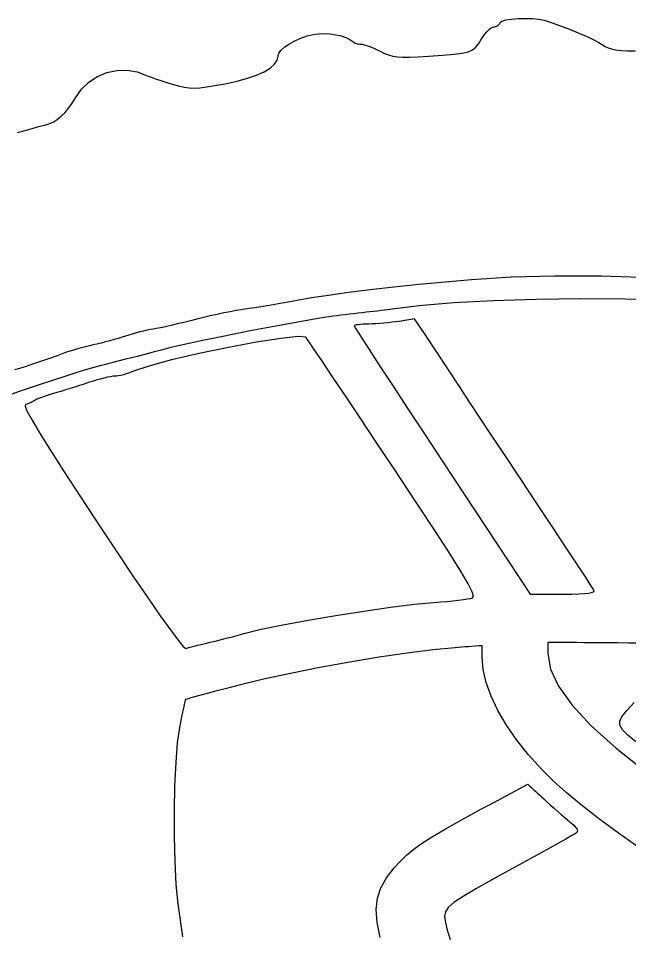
# Model space of a CAD drawing. Extents: x 7 to 348, y 3 to 340.
# Drawn here: x 130.3 to 180.3, y 265.6 to 340.5 of the extents above; entities that cross this region are included whole.
import ezdxf

# ---------------------------------------------------------------- set-up
doc = ezdxf.new("R2010")
doc.units = 0
doc.layers.get('0').update_dxf_attribs({"linetype": 'CONTINUOUS'})

msp = doc.modelspace()

# ---------------------------------------------------------------- linework, layer by layer
at = {"color": 7}
for points in [[(130.251276, 331.163003), (130.682738, 331.287494), (131.095993, 331.404736), (131.48001, 331.511689), (131.823754, 331.60531), (132.116187, 331.682559), (132.346277, 331.740395), (132.502992, 331.775776), (132.842308, 331.873342), (133.181818, 332.029406), (133.517821, 332.240677), (133.846612, 332.503866), (134.164499, 332.815683), (134.467781, 333.172838), (134.752752, 333.57204), (135.015718, 334.010001), (135.500217, 334.70843), (136.106704, 335.289126), (136.808583, 335.743734), (137.579258, 336.063898), (138.392134, 336.241262), (139.22062, 336.267472), (140.038119, 336.134171), (140.818035, 335.833003), (140.938812, 335.778238), (141.116358, 335.708217), (141.342147, 335.625827), (141.607656, 335.533953), (141.904362, 335.435482), (142.223736, 335.333299), (142.557254, 335.230291), (142.896395, 335.129344), (143.425319, 334.980335), (143.872557, 334.874354), (144.280961, 334.811681), (144.69338, 334.792594), (145.152666, 334.817376), (145.70167, 334.886305), (146.383242, 334.999662), (147.240233, 335.157727), (148.203025, 335.363628), (149.05655, 335.597001), (149.79492, 335.854782), (150.412247, 336.133907), (150.902639, 336.431309), (151.260209, 336.743925), (151.479072, 337.068689), (151.553333, 337.402537), (151.621558, 337.638517), (151.812893, 337.895115), (152.10733, 338.15998), (152.484859, 338.420757), (152.925475, 338.665095), (153.409167, 338.88064), (153.915928, 339.055039), (154.425752, 339.175941), (154.871256, 339.229677), (155.340527, 339.240475), (155.81569, 339.211595), (156.278876, 339.146303), (156.712217, 339.047862), (157.097843, 338.919534), (157.41788, 338.764585), (157.654464, 338.586278), (157.70435, 338.545734), (157.76895, 338.507911), (157.845557, 338.473635), (157.931465, 338.443735), (158.023975, 338.419037), (158.120374, 338.400371), (158.21796, 338.388566), (158.314029, 338.384445), (158.428797, 338.372586), (158.579978, 338.338598), (158.761105, 338.284864), (158.965719, 338.213767), (159.187357, 338.127691), (159.419552, 338.029018), (159.655846, 337.920131), (159.889771, 337.803414), (160.241508, 337.631324), (160.571905, 337.500303), (160.911752, 337.407201), (161.291823, 337.348868), (161.742902, 337.322156), (162.295772, 337.323906), (162.981211, 337.350985), (163.83, 337.400235), (165.015728, 337.478023), (165.921357, 337.552767), (166.595126, 337.640233), (167.085272, 337.75619), (167.440037, 337.916407), (167.70766, 338.136649), (167.936378, 338.432686), (168.174433, 338.820284), (168.298376, 339.016194), (168.430157, 339.198961), (168.565731, 339.364584), (168.701065, 339.509064), (168.832115, 339.628401), (168.954845, 339.718594), (169.065214, 339.775643), (169.159185, 339.795548), (169.243812, 339.802747), (169.327398, 339.823383), (169.407784, 339.856008), (169.48281, 339.899175), (169.550311, 339.951437), (169.60813, 340.011347), (169.654104, 340.077459), (169.686074, 340.148325), (169.833423, 340.266095), (170.159257, 340.361232), (170.617538, 340.431437), (171.162232, 340.474411), (171.747307, 340.487856), (172.326723, 340.469472), (172.854448, 340.41696), (173.284444, 340.328021), (173.919746, 340.126175), (174.616356, 339.880408), (175.33795, 339.605913), (176.048218, 339.317883), (176.710848, 339.031512), (177.289516, 338.761995), (177.747916, 338.524524), (178.049727, 338.334294), (178.262413, 338.192378), (178.502592, 338.077876), (178.787854, 337.988172), (179.135792, 337.920647), (179.563999, 337.872685), (180.090061, 337.841666), (180.731578, 337.824976)], [(181.920233, 319.326779), (177.948635, 319.438376), (174.139832, 319.449786), (170.580614, 319.35755), (167.357778, 319.158203), (165.18419, 318.966725), (163.059903, 318.762166), (161.016278, 318.548244), (159.084673, 318.328678), (157.29644, 318.107186), (155.682939, 317.887485), (154.275525, 317.673293), (153.105556, 317.468328), (152.50983, 317.356407), (151.898395, 317.245298), (151.288612, 317.137911), (150.697847, 317.037158), (150.143461, 316.945949), (149.642822, 316.867194), (149.213288, 316.803805), (148.872222, 316.758691), (148.536917, 316.711344), (148.123893, 316.641554), (147.649351, 316.55268), (147.1295, 316.44808), (146.580544, 316.331118), (146.01869, 316.205148), (145.460144, 316.073534), (144.921111, 315.939631), (144.389831, 315.805942), (143.853501, 315.674935), (143.326776, 315.54993), (142.824296, 315.434241), (142.360715, 315.331188), (141.950677, 315.244083), (141.608833, 315.176245), (141.349829, 315.130991), (141.117633, 315.090534), (140.852621, 315.036449), (140.564057, 314.971089), (140.261202, 314.896803), (139.953311, 314.815946), (139.649649, 314.730867), (139.359476, 314.643923), (139.092051, 314.557464), (138.816873, 314.46811), (138.504481, 314.372871), (138.16569, 314.274681), (137.811324, 314.176473), (137.452199, 314.081181), (137.09913, 313.991739), (136.762939, 313.911082), (136.454444, 313.842141), (136.150821, 313.773841), (135.828594, 313.695016), (135.497604, 313.60847), (135.167686, 313.51701), (134.848685, 313.423442), (134.550438, 313.330571), (134.282781, 313.2412), (134.055556, 313.158139), (133.507486, 312.952385), (132.88752, 312.73064), (132.233326, 312.505235), (131.582581, 312.288497), (130.972955, 312.092756), (130.442118, 311.93034), (130.027745, 311.813576)], [(129.761948, 309.819461), (130.527752, 310.082667), (131.991125, 310.582908), (133.243712, 311.003244), (134.335562, 311.358881), (135.316725, 311.665036), (136.237252, 311.936923), (137.147196, 312.189755), (138.096605, 312.438742), (139.13553, 312.699101), (139.592406, 312.812673), (140.079871, 312.93566), (140.582884, 313.064147), (141.086391, 313.194229), (141.575347, 313.321994), (142.034703, 313.443535), (142.449409, 313.55494), (142.804419, 313.652298), (143.763424, 313.883731), (145.278582, 314.209388), (147.171684, 314.594847), (149.264511, 315.005683), (151.378858, 315.407477), (153.336506, 315.765807), (154.959245, 316.046242), (156.068863, 316.214371), (156.352782, 316.249829), (156.673327, 316.289001), (157.019504, 316.330595), (157.380316, 316.373321), (157.744764, 316.41588), (158.101857, 316.456983), (158.440591, 316.495337), (158.749975, 316.529647), (159.047838, 316.562983), (159.353555, 316.598546), (159.658445, 316.635237), (159.95383, 316.67196), (160.23102, 316.707617), (160.481343, 316.741111), (160.696108, 316.771343), (160.866641, 316.797218), (163.078722, 317.071702), (165.878521, 317.294329), (169.112173, 317.461747), (172.625811, 317.570606), (176.265572, 317.617553), (179.877585, 317.599237), (183.307987, 317.512308)], [(177.34339, 293.847179), (177.15436, 294.13695), (176.693254, 294.83694), (175.990524, 295.901107), (175.076623, 297.283406), (173.982005, 298.937796), (172.737128, 300.818228), (171.37244, 302.878662), (169.9184, 305.073056), (169.01624, 306.434281), (168.114077, 307.795507), (167.211917, 309.156735), (166.309754, 310.517961), (165.407594, 311.879186), (164.505434, 313.240414), (163.603271, 314.60164), (162.701111, 315.962865), (162.542361, 315.938086), (162.383611, 315.913307), (162.224861, 315.888528), (162.066111, 315.863749), (161.907361, 315.83897), (161.748611, 315.814191), (161.589861, 315.789412), (161.431111, 315.764632), (161.151514, 315.724373), (160.843349, 315.685988), (160.516748, 315.65038), (160.181838, 315.618444), (159.848745, 315.591097), (159.527598, 315.569196), (159.22853, 315.553674), (158.961667, 315.545433), (158.720722, 315.538547), (158.495944, 315.526948), (158.29225, 315.511256), (158.11456, 315.492093), (157.96779, 315.47008), (157.856865, 315.445837), (157.786702, 315.420014), (157.762234, 315.393203), (157.908876, 315.144856), (158.329156, 314.48408), (158.993603, 313.456021), (159.872753, 312.105825), (160.937135, 310.478633), (162.15728, 308.61959), (163.503717, 306.573843), (164.946982, 304.386536), (165.845075, 303.027117), (166.743168, 301.6677), (167.641262, 300.308281), (168.539355, 298.948862), (169.437451, 297.589442), (170.335544, 296.230026), (171.233637, 294.870607), (172.13173, 293.511187), (172.470439, 293.511187), (172.809151, 293.511187), (173.14786, 293.511187), (173.486572, 293.511187), (173.825281, 293.511187), (174.163993, 293.511187), (174.502702, 293.511187), (174.841414, 293.511187), (175.5364, 293.515336), (176.10805, 293.528403), (176.563429, 293.551348), (176.909595, 293.585098), (177.153612, 293.630621), (177.302544, 293.688855), (177.363453, 293.760756), (177.34339, 293.847179)], [(145.908889, 289.560849), (146.249497, 289.641918), (146.622934, 289.733124), (147.017037, 289.831351), (147.419661, 289.933496), (147.818644, 290.036445), (148.201834, 290.137091), (148.557079, 290.232321), (148.872222, 290.319028), (150.180167, 290.638117), (151.939608, 291.000682), (154.012606, 291.38422), (156.261232, 291.766221), (158.547551, 292.124184), (160.73363, 292.435596), (162.681536, 292.677954), (164.253333, 292.828754), (164.801931, 292.871646), (165.333093, 292.918687), (165.833806, 292.968341), (166.291062, 293.019076), (166.691855, 293.069363), (167.023169, 293.117671), (167.271996, 293.162465), (167.425325, 293.202213), (167.500698, 293.346068), (167.397393, 293.707258), (167.078725, 294.346125), (166.508007, 295.322998), (165.648547, 296.698221), (164.463662, 298.532127), (162.916661, 300.885053), (160.97086, 303.817339), (159.571744, 305.91828), (158.258866, 307.886681), (157.061507, 309.678855), (156.008945, 311.251123), (155.130463, 312.559802), (154.45534, 313.561208), (154.012849, 314.211662), (153.832278, 314.46748), (153.20082, 314.522096), (151.777816, 314.369602), (149.797973, 314.056245), (147.496002, 313.628267), (145.10661, 313.131914), (142.864504, 312.613427), (141.004392, 312.119052), (139.76098, 311.695033), (139.562425, 311.613894), (139.353253, 311.538199), (139.139761, 311.469603), (138.928229, 311.409763), (138.724953, 311.360337), (138.536223, 311.322982), (138.368323, 311.29936), (138.227548, 311.29112), (138.073624, 311.280367), (137.868042, 311.249562), (137.619732, 311.200856), (137.337628, 311.136414), (137.03066, 311.058396), (136.707764, 310.968957), (136.377866, 310.870264), (136.049901, 310.764473), (135.708398, 310.651113), (135.339695, 310.530725), (134.955449, 310.406991), (134.567312, 310.283592), (134.186933, 310.164209), (133.825968, 310.052522), (133.49607, 309.952218), (133.208889, 309.86697), (132.948014, 309.788368), (132.693503, 309.707111), (132.451726, 309.62554), (132.22905, 309.546001), (132.031839, 309.470843), (131.866459, 309.402409), (131.739279, 309.343044), (131.656667, 309.295094), (131.590957, 309.252654), (131.512225, 309.209079), (131.423438, 309.165608), (131.327567, 309.123481), (131.227582, 309.08393), (131.12645, 309.048201), (131.027145, 309.017529), (130.932634, 308.993145), (130.906274, 308.83829), (131.078961, 308.413779), (131.464708, 307.696633), (132.077531, 306.663872), (132.93145, 305.292523), (134.040488, 303.559605), (135.418655, 301.442143), (137.079979, 298.917154), (138.493161, 296.789853), (139.785626, 294.868315), (140.939647, 293.177714), (141.937509, 291.74322), (142.761485, 290.590001), (143.393857, 289.743236), (143.816903, 289.228087), (144.0129, 289.069732), (144.113634, 289.102792), (144.268853, 289.147972), (144.470783, 289.203265), (144.711643, 289.26665), (144.98366, 289.336116), (145.279056, 289.409646), (145.590057, 289.485228), (145.908889, 289.560849)], [(181.18989, 272.686791), (179.339147, 274.000245), (177.715311, 275.201648), (176.298487, 276.30608), (175.068786, 277.328624), (174.006315, 278.284373), (173.091181, 279.188407), (172.005916, 280.389446), (171.041492, 281.602253), (170.205259, 282.813029), (169.50458, 284.007983), (168.946802, 285.173321), (168.539284, 286.295248), (168.289379, 287.359968), (168.204444, 288.353689), (168.204444, 288.472318), (168.204444, 288.590945), (168.204444, 288.709574), (168.204444, 288.828201), (168.204444, 288.946827), (168.204444, 289.065456), (168.204444, 289.184083), (168.204444, 289.302712), (167.931042, 289.281884), (167.657639, 289.261056), (167.384236, 289.240228), (167.110833, 289.2194), (166.837431, 289.198572), (166.564028, 289.177744), (166.290625, 289.156916), (166.017222, 289.136088), (164.186159, 288.960715), (162.090997, 288.698294), (159.806327, 288.361814), (157.406732, 287.964276), (154.966794, 287.51867), (152.561104, 287.037989), (150.264244, 286.53523), (148.1508, 286.023386), (147.330391, 285.812049), (146.56201, 285.612264), (145.862698, 285.428588), (145.249477, 285.265585), (144.739385, 285.127813), (144.349456, 285.019835), (144.096717, 284.946209), (143.998202, 284.911495), (143.974157, 284.852632), (143.934815, 284.709788), (143.882257, 284.492378), (143.818551, 284.209815), (143.745771, 283.871515), (143.665984, 283.486891), (143.581255, 283.065355), (143.493662, 282.616323), (143.321312, 281.381652), (143.191631, 279.763979), (143.105612, 277.874685), (143.064253, 275.825153), (143.068542, 273.726758), (143.119486, 271.69088), (143.218075, 269.828899), (143.365302, 268.252194), (143.758449, 265.557237)], [(181.016834, 289.495442), (180.168358, 289.516891), (179.253571, 289.532046), (178.293892, 289.540033), (177.702989, 289.542573), (177.112086, 289.545113), (176.521183, 289.547653), (175.930281, 289.550193), (175.339378, 289.552733), (174.748475, 289.555273), (174.157572, 289.557813), (173.566667, 289.56), (173.566667, 289.447667), (173.566667, 289.335331), (173.566667, 289.222996), (173.566667, 289.110663), (173.566667, 288.99833), (173.566667, 288.885994), (173.566667, 288.773661), (173.566667, 288.661325), (173.785002, 287.387888), (174.445018, 285.985675), (175.554225, 284.447344), (177.120141, 282.765551), (179.150272, 280.932952), (181.652136, 278.94221)], [(180.769824, 281.461506), (180.098793, 282.012511), (179.666996, 282.449267), (179.460697, 282.821727), (179.466172, 283.17985), (179.669674, 283.57359), (180.057479, 284.052902), (180.615855, 284.667743)], [(159.88575, 265.500172), (159.64255, 266.724014), (159.571868, 267.775394), (159.674436, 268.699686), (159.950985, 269.542268), (160.402247, 270.348515), (161.028959, 271.163807), (161.517231, 271.703264), (162.037285, 272.204124), (162.630942, 272.694592), (163.340031, 273.202885), (164.206374, 273.757212), (165.2718, 274.385783), (166.578133, 275.116806), (168.167197, 275.978499), (168.63879, 276.231663), (169.110386, 276.484828), (169.58198, 276.737993), (170.053573, 276.991157), (170.525166, 277.244322), (170.996762, 277.497486), (171.468356, 277.750651), (171.939949, 278.003816), (172.103356, 277.852398), (172.266762, 277.70098), (172.430166, 277.549562), (172.593573, 277.398144), (172.75698, 277.246723), (172.920386, 277.095306), (173.08379, 276.943888), (173.247197, 276.79247), (173.526622, 276.536099), (173.819831, 276.271733), (174.118081, 276.006952), (174.412625, 275.749348), (174.694723, 275.506513), (174.955632, 275.286027), (175.186608, 275.095482), (175.378906, 274.942467), (175.549695, 274.801844), (175.694797, 274.665248), (175.812732, 274.534986), (175.90203, 274.413365), (175.961215, 274.302691), (175.988816, 274.205274), (175.983341, 274.123415), (175.943342, 274.059427), (175.800571, 273.96129), (175.492359, 273.77493), (175.037964, 273.511199), (174.456649, 273.180962), (173.767671, 272.795071), (172.990296, 272.364389), (172.143781, 271.899772), (171.247387, 271.412081), (169.262182, 270.331921), (167.751207, 269.490455), (166.652685, 268.841223), (165.904839, 268.337755), (165.445889, 267.933591), (165.214054, 267.582263), (165.147557, 267.237312), (165.184622, 266.852273), (165.336288, 266.197802), (165.607125, 265.338924)]]:
    msp.add_lwpolyline(points, dxfattribs=at)

doc.saveas('drawing.dxf')
